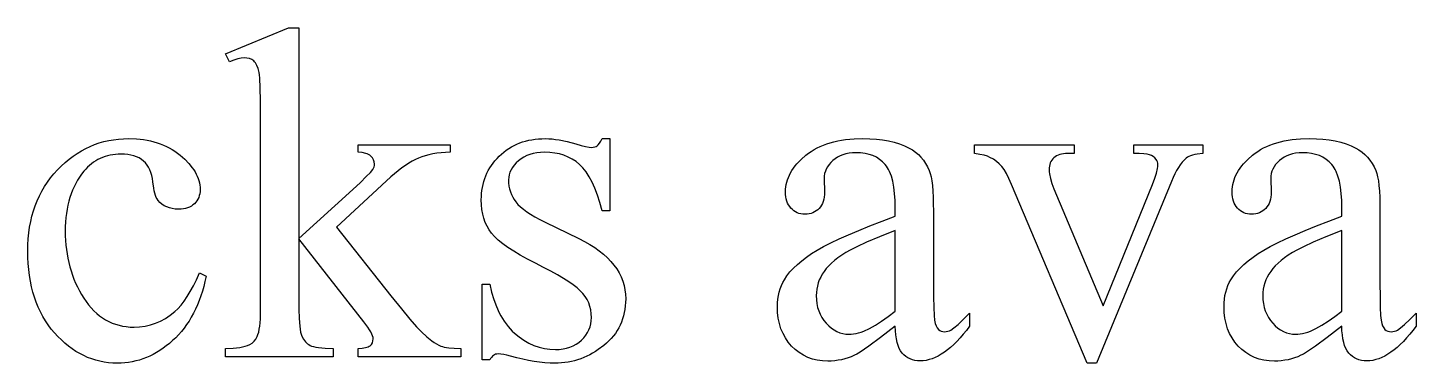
# Model space of a CAD drawing. Extents: x 2178 to 2669, y -281 to -1.
# Drawn here: x 2343.5 to 2420.2, y -222.3 to -203.8 of the extents above; entities that cross this region are included whole.
import ezdxf

# ---------------------------------------------------------------- set-up
doc = ezdxf.new("R2010")
doc.units = 0
doc.layers.get('0').update_dxf_attribs({"linetype": 'CONTINUOUS'})

msp = doc.modelspace()

# ---------------------------------------------------------------- linework, layer by layer
for points in [[(2358.467, -203.828), (2358.467, -215.456), (2361.441, -212.75), (2361.864, -212.356), (2362.188, -212.042), (2362.413, -211.807), (2362.539, -211.652), (2362.584, -211.576), (2362.616, -211.499), (2362.635, -211.423), (2362.641, -211.346), (2362.628, -211.223), (2362.589, -211.108), (2362.523, -211.003), (2362.431, -210.906), (2362.374, -210.862), (2362.308, -210.823), (2362.234, -210.789), (2362.152, -210.76), (2361.96, -210.718), (2361.735, -210.695), (2361.735, -210.286), (2366.815, -210.286), (2366.815, -210.695), (2366.559, -210.706), (2366.314, -210.724), (2366.08, -210.752), (2365.856, -210.788), (2365.644, -210.832), (2365.443, -210.884), (2365.252, -210.945), (2365.073, -211.014), (2364.897, -211.095), (2364.717, -211.19), (2364.532, -211.299), (2364.344, -211.423), (2364.151, -211.561), (2363.954, -211.713), (2363.753, -211.88), (2363.548, -212.061), (2360.548, -214.831), (2363.548, -218.622), (2364.122, -219.335), (2364.594, -219.905), (2364.965, -220.331), (2365.233, -220.613), (2365.529, -220.887), (2365.807, -221.108), (2365.939, -221.199), (2366.065, -221.276), (2366.188, -221.341), (2366.305, -221.392), (2366.392, -221.422), (2366.494, -221.448), (2366.742, -221.488), (2367.049, -221.511), (2367.415, -221.519), (2367.415, -221.979), (2361.735, -221.979), (2361.735, -221.519), (2361.958, -221.506), (2362.142, -221.476), (2362.287, -221.432), (2362.344, -221.404), (2362.392, -221.373), (2362.468, -221.299), (2362.522, -221.212), (2362.554, -221.111), (2362.565, -220.996), (2362.557, -220.917), (2362.533, -220.827), (2362.493, -220.726), (2362.437, -220.613), (2362.365, -220.49), (2362.278, -220.355), (2362.054, -220.052), (2358.467, -215.469), (2358.467, -219.349), (2358.477, -219.869), (2358.507, -220.291), (2358.53, -220.465), (2358.557, -220.616), (2358.589, -220.741), (2358.627, -220.843), (2358.715, -221.009), (2358.82, -221.149), (2358.879, -221.21), (2358.942, -221.264), (2359.009, -221.312), (2359.08, -221.354), (2359.164, -221.39), (2359.27, -221.421), (2359.397, -221.449), (2359.546, -221.472), (2359.908, -221.504), (2360.356, -221.519), (2360.356, -221.979), (2354.408, -221.979), (2354.408, -221.519), (2354.827, -221.506), (2355.015, -221.489), (2355.19, -221.465), (2355.35, -221.435), (2355.497, -221.397), (2355.63, -221.353), (2355.748, -221.302), (2355.874, -221.223), (2355.985, -221.124), (2356.079, -221.006), (2356.157, -220.868), (2356.202, -220.754), (2356.241, -220.62), (2356.274, -220.466), (2356.3, -220.294), (2356.321, -220.103), (2356.336, -219.892), (2356.348, -219.413), (2356.348, -208.767), (2356.343, -207.851), (2356.326, -207.132), (2356.298, -206.61), (2356.28, -206.423), (2356.259, -206.285), (2356.207, -206.076), (2356.141, -205.902), (2356.102, -205.828), (2356.06, -205.763), (2356.015, -205.707), (2355.965, -205.659), (2355.855, -205.584), (2355.729, -205.53), (2355.587, -205.498), (2355.429, -205.487), (2355.278, -205.501), (2355.094, -205.541), (2354.876, -205.609), (2354.625, -205.704), (2354.408, -205.257), (2357.88, -203.828)], [(2353.336, -217.537), (2353.273, -217.822), (2353.204, -218.098), (2353.127, -218.366), (2353.043, -218.625), (2352.952, -218.877), (2352.854, -219.12), (2352.749, -219.354), (2352.637, -219.581), (2352.518, -219.799), (2352.391, -220.009), (2352.258, -220.21), (2352.118, -220.403), (2351.97, -220.588), (2351.815, -220.764), (2351.654, -220.932), (2351.485, -221.092), (2351.311, -221.243), (2351.136, -221.384), (2350.958, -221.515), (2350.777, -221.636), (2350.595, -221.748), (2350.41, -221.85), (2350.222, -221.943), (2350.033, -222.025), (2349.841, -222.098), (2349.647, -222.161), (2349.451, -222.215), (2349.252, -222.259), (2349.051, -222.293), (2348.848, -222.317), (2348.642, -222.332), (2348.434, -222.336), (2348.187, -222.33), (2347.944, -222.31), (2347.705, -222.278), (2347.47, -222.232), (2347.239, -222.173), (2347.013, -222.101), (2346.79, -222.016), (2346.571, -221.918), (2346.356, -221.807), (2346.145, -221.683), (2345.937, -221.546), (2345.734, -221.396), (2345.535, -221.233), (2345.34, -221.056), (2345.149, -220.867), (2344.962, -220.664), (2344.783, -220.451), (2344.615, -220.228), (2344.459, -219.996), (2344.314, -219.755), (2344.181, -219.504), (2344.06, -219.245), (2343.95, -218.976), (2343.852, -218.698), (2343.765, -218.411), (2343.69, -218.115), (2343.626, -217.81), (2343.574, -217.495), (2343.534, -217.172), (2343.505, -216.839), (2343.487, -216.497), (2343.481, -216.146), (2343.488, -215.805), (2343.507, -215.472), (2343.539, -215.148), (2343.584, -214.832), (2343.642, -214.523), (2343.712, -214.223), (2343.795, -213.931), (2343.892, -213.647), (2344, -213.371), (2344.122, -213.103), (2344.257, -212.843), (2344.404, -212.591), (2344.564, -212.348), (2344.737, -212.112), (2344.923, -211.885), (2345.122, -211.665), (2345.329, -211.456), (2345.542, -211.261), (2345.76, -211.079), (2345.983, -210.911), (2346.211, -210.756), (2346.444, -210.615), (2346.683, -210.487), (2346.926, -210.373), (2347.175, -210.272), (2347.429, -210.184), (2347.688, -210.11), (2347.952, -210.05), (2348.221, -210.002), (2348.496, -209.969), (2348.775, -209.949), (2349.06, -209.942), (2349.481, -209.956), (2349.684, -209.974), (2349.883, -209.999), (2350.077, -210.031), (2350.266, -210.07), (2350.45, -210.117), (2350.63, -210.17), (2350.804, -210.231), (2350.974, -210.298), (2351.14, -210.373), (2351.3, -210.455), (2351.455, -210.544), (2351.606, -210.641), (2351.752, -210.744), (2351.893, -210.855), (2352.154, -211.084), (2352.379, -211.315), (2352.57, -211.549), (2352.653, -211.667), (2352.726, -211.785), (2352.791, -211.903), (2352.848, -212.023), (2352.896, -212.143), (2352.935, -212.263), (2352.965, -212.384), (2352.987, -212.505), (2353, -212.627), (2353.004, -212.75), (2352.999, -212.868), (2352.984, -212.981), (2352.96, -213.088), (2352.926, -213.189), (2352.882, -213.284), (2352.828, -213.374), (2352.765, -213.457), (2352.691, -213.535), (2352.609, -213.605), (2352.519, -213.666), (2352.422, -213.718), (2352.316, -213.76), (2352.203, -213.793), (2352.082, -213.816), (2351.953, -213.83), (2351.817, -213.835), (2351.634, -213.828), (2351.463, -213.805), (2351.304, -213.767), (2351.156, -213.714), (2351.02, -213.646), (2350.895, -213.562), (2350.782, -213.464), (2350.681, -213.35), (2350.629, -213.275), (2350.581, -213.186), (2350.539, -213.081), (2350.5, -212.961), (2350.467, -212.825), (2350.438, -212.675), (2350.394, -212.329), (2350.37, -212.146), (2350.335, -211.975), (2350.288, -211.814), (2350.229, -211.665), (2350.159, -211.527), (2350.076, -211.4), (2349.982, -211.285), (2349.877, -211.18), (2349.76, -211.09), (2349.632, -211.012), (2349.493, -210.947), (2349.344, -210.893), (2349.184, -210.851), (2349.013, -210.821), (2348.831, -210.803), (2348.638, -210.797), (2348.481, -210.801), (2348.327, -210.812), (2348.177, -210.83), (2348.031, -210.856), (2347.889, -210.889), (2347.751, -210.93), (2347.617, -210.978), (2347.486, -211.033), (2347.36, -211.096), (2347.237, -211.166), (2347.119, -211.244), (2347.004, -211.328), (2346.893, -211.421), (2346.786, -211.52), (2346.683, -211.627), (2346.583, -211.742), (2346.458, -211.901), (2346.341, -212.067), (2346.232, -212.239), (2346.131, -212.417), (2346.038, -212.602), (2345.953, -212.793), (2345.876, -212.99), (2345.808, -213.194), (2345.747, -213.403), (2345.695, -213.619), (2345.65, -213.842), (2345.614, -214.07), (2345.586, -214.305), (2345.566, -214.547), (2345.553, -214.794), (2345.549, -215.048), (2345.553, -215.307), (2345.565, -215.563), (2345.585, -215.815), (2345.614, -216.064), (2345.65, -216.308), (2345.694, -216.549), (2345.746, -216.785), (2345.806, -217.018), (2345.874, -217.247), (2345.951, -217.473), (2346.035, -217.694), (2346.127, -217.911), (2346.228, -218.125), (2346.336, -218.335), (2346.452, -218.541), (2346.577, -218.743), (2346.708, -218.937), (2346.845, -219.119), (2346.988, -219.288), (2347.136, -219.444), (2347.29, -219.588), (2347.449, -219.719), (2347.614, -219.838), (2347.785, -219.945), (2347.961, -220.038), (2348.143, -220.12), (2348.331, -220.189), (2348.524, -220.245), (2348.723, -220.289), (2348.927, -220.32), (2349.137, -220.339), (2349.353, -220.345), (2349.662, -220.332), (2349.963, -220.292), (2350.256, -220.225), (2350.54, -220.131), (2350.817, -220.011), (2351.086, -219.864), (2351.347, -219.69), (2351.6, -219.49), (2351.775, -219.328), (2351.948, -219.136), (2352.121, -218.915), (2352.292, -218.663), (2352.462, -218.382), (2352.631, -218.071), (2352.799, -217.729), (2352.966, -217.358)], [(2375.636, -209.942), (2375.636, -213.924), (2375.215, -213.924), (2375.089, -213.474), (2374.955, -213.061), (2374.812, -212.686), (2374.661, -212.348), (2374.501, -212.048), (2374.333, -211.785), (2374.156, -211.559), (2374.064, -211.461), (2373.97, -211.371), (2373.774, -211.213), (2373.564, -211.076), (2373.342, -210.959), (2373.107, -210.864), (2372.859, -210.79), (2372.597, -210.737), (2372.323, -210.706), (2372.036, -210.695), (2371.818, -210.702), (2371.611, -210.724), (2371.415, -210.761), (2371.229, -210.813), (2371.054, -210.879), (2370.89, -210.961), (2370.736, -211.057), (2370.594, -211.167), (2370.465, -211.287), (2370.354, -211.41), (2370.259, -211.536), (2370.182, -211.665), (2370.122, -211.798), (2370.079, -211.933), (2370.053, -212.072), (2370.045, -212.214), (2370.051, -212.389), (2370.07, -212.559), (2370.102, -212.721), (2370.147, -212.878), (2370.204, -213.028), (2370.275, -213.171), (2370.358, -213.309), (2370.453, -213.439), (2370.565, -213.571), (2370.702, -213.705), (2370.865, -213.841), (2371.053, -213.979), (2371.267, -214.119), (2371.506, -214.26), (2371.771, -214.404), (2372.062, -214.55), (2373.925, -215.456), (2374.239, -215.617), (2374.533, -215.785), (2374.806, -215.958), (2375.059, -216.138), (2375.292, -216.325), (2375.504, -216.517), (2375.697, -216.716), (2375.869, -216.921), (2376.021, -217.132), (2376.152, -217.35), (2376.264, -217.574), (2376.355, -217.804), (2376.426, -218.041), (2376.476, -218.283), (2376.507, -218.532), (2376.517, -218.788), (2376.512, -218.985), (2376.498, -219.177), (2376.474, -219.364), (2376.441, -219.547), (2376.399, -219.725), (2376.347, -219.897), (2376.286, -220.065), (2376.215, -220.229), (2376.135, -220.387), (2376.045, -220.54), (2375.946, -220.689), (2375.838, -220.833), (2375.72, -220.972), (2375.593, -221.106), (2375.456, -221.235), (2375.31, -221.36), (2375.004, -221.589), (2374.848, -221.692), (2374.689, -221.787), (2374.528, -221.875), (2374.365, -221.955), (2374.2, -222.027), (2374.032, -222.092), (2373.862, -222.15), (2373.69, -222.199), (2373.516, -222.241), (2373.339, -222.275), (2373.161, -222.302), (2372.98, -222.321), (2372.796, -222.333), (2372.611, -222.336), (2372.338, -222.33), (2372.055, -222.312), (2371.763, -222.283), (2371.462, -222.241), (2371.151, -222.187), (2370.83, -222.121), (2370.5, -222.043), (2370.16, -221.953), (2369.959, -221.898), (2369.777, -221.858), (2369.614, -221.834), (2369.47, -221.826), (2369.399, -221.831), (2369.332, -221.847), (2369.268, -221.872), (2369.209, -221.909), (2369.153, -221.955), (2369.102, -222.013), (2369.054, -222.08), (2369.011, -222.158), (2368.59, -222.158), (2368.59, -217.984), (2369.011, -217.984), (2369.11, -218.417), (2369.23, -218.822), (2369.371, -219.2), (2369.531, -219.551), (2369.619, -219.715), (2369.712, -219.873), (2369.81, -220.025), (2369.913, -220.169), (2370.022, -220.306), (2370.135, -220.437), (2370.253, -220.56), (2370.377, -220.677), (2370.633, -220.889), (2370.896, -221.074), (2371.167, -221.229), (2371.446, -221.357), (2371.732, -221.456), (2372.026, -221.527), (2372.327, -221.569), (2372.636, -221.583), (2372.851, -221.575), (2373.056, -221.551), (2373.251, -221.511), (2373.436, -221.454), (2373.61, -221.381), (2373.774, -221.292), (2373.928, -221.187), (2374.072, -221.066), (2374.202, -220.934), (2374.315, -220.795), (2374.411, -220.649), (2374.489, -220.497), (2374.549, -220.338), (2374.593, -220.172), (2374.619, -220), (2374.627, -219.822), (2374.618, -219.606), (2374.589, -219.399), (2374.54, -219.201), (2374.473, -219.011), (2374.386, -218.83), (2374.279, -218.659), (2374.153, -218.495), (2374.008, -218.341), (2373.834, -218.186), (2373.622, -218.021), (2373.371, -217.846), (2373.081, -217.661), (2372.753, -217.466), (2372.387, -217.262), (2371.982, -217.047), (2371.538, -216.822), (2371.096, -216.595), (2370.693, -216.374), (2370.33, -216.158), (2370.007, -215.948), (2369.723, -215.743), (2369.48, -215.544), (2369.277, -215.351), (2369.113, -215.163), (2368.978, -214.975), (2368.862, -214.775), (2368.763, -214.563), (2368.682, -214.339), (2368.619, -214.104), (2368.575, -213.856), (2368.548, -213.596), (2368.539, -213.325), (2368.543, -213.146), (2368.554, -212.971), (2368.573, -212.8), (2368.6, -212.633), (2368.635, -212.469), (2368.678, -212.309), (2368.728, -212.153), (2368.786, -212), (2368.852, -211.851), (2368.925, -211.706), (2369.006, -211.564), (2369.095, -211.427), (2369.192, -211.292), (2369.296, -211.162), (2369.408, -211.035), (2369.528, -210.912), (2369.654, -210.794), (2369.784, -210.685), (2369.919, -210.582), (2370.059, -210.488), (2370.203, -210.4), (2370.352, -210.321), (2370.505, -210.249), (2370.662, -210.184), (2370.825, -210.128), (2370.991, -210.078), (2371.163, -210.037), (2371.339, -210.002), (2371.519, -209.976), (2371.704, -209.957), (2371.893, -209.946), (2372.087, -209.942), (2372.264, -209.946), (2372.45, -209.96), (2372.646, -209.983), (2372.85, -210.015), (2373.286, -210.107), (2373.759, -210.235), (2374.058, -210.319), (2374.302, -210.379), (2374.492, -210.415), (2374.627, -210.427), (2374.724, -210.421), (2374.809, -210.405), (2374.884, -210.377), (2374.947, -210.338), (2375.006, -210.279), (2375.071, -210.194), (2375.14, -210.081), (2375.215, -209.942)], [(2391.413, -220.294), (2390.597, -220.916), (2389.948, -221.392), (2389.467, -221.721), (2389.29, -221.83), (2389.154, -221.902), (2388.98, -221.977), (2388.804, -222.042), (2388.624, -222.097), (2388.442, -222.142), (2388.257, -222.177), (2388.07, -222.202), (2387.879, -222.217), (2387.686, -222.222), (2387.389, -222.209), (2387.106, -222.17), (2386.836, -222.105), (2386.58, -222.014), (2386.337, -221.897), (2386.107, -221.755), (2385.891, -221.586), (2385.688, -221.392), (2385.504, -221.176), (2385.345, -220.944), (2385.21, -220.696), (2385.099, -220.431), (2385.013, -220.15), (2384.952, -219.853), (2384.915, -219.539), (2384.903, -219.209), (2384.909, -218.999), (2384.927, -218.796), (2384.957, -218.6), (2384.999, -218.411), (2385.053, -218.23), (2385.118, -218.055), (2385.196, -217.888), (2385.286, -217.728), (2385.429, -217.513), (2385.596, -217.301), (2385.787, -217.092), (2386.002, -216.886), (2386.242, -216.683), (2386.505, -216.484), (2386.793, -216.288), (2387.105, -216.094), (2387.456, -215.898), (2387.86, -215.691), (2388.318, -215.473), (2388.83, -215.246), (2389.395, -215.007), (2390.014, -214.759), (2390.687, -214.5), (2391.413, -214.231), (2391.413, -213.771), (2391.404, -213.351), (2391.378, -212.965), (2391.335, -212.614), (2391.274, -212.297), (2391.196, -212.014), (2391.101, -211.766), (2391.047, -211.654), (2390.988, -211.551), (2390.925, -211.457), (2390.858, -211.371), (2390.711, -211.219), (2390.549, -211.087), (2390.37, -210.975), (2390.177, -210.883), (2389.967, -210.812), (2389.741, -210.761), (2389.5, -210.731), (2389.243, -210.72), (2389.047, -210.727), (2388.862, -210.748), (2388.687, -210.782), (2388.522, -210.829), (2388.368, -210.89), (2388.224, -210.965), (2388.09, -211.053), (2387.967, -211.154), (2387.853, -211.265), (2387.754, -211.379), (2387.671, -211.498), (2387.603, -211.62), (2387.55, -211.747), (2387.512, -211.877), (2387.489, -212.012), (2387.482, -212.15), (2387.507, -212.89), (2387.502, -213.033), (2387.488, -213.167), (2387.465, -213.293), (2387.432, -213.411), (2387.39, -213.52), (2387.338, -213.62), (2387.277, -213.713), (2387.207, -213.797), (2387.129, -213.872), (2387.046, -213.936), (2386.956, -213.991), (2386.861, -214.036), (2386.76, -214.071), (2386.653, -214.096), (2386.54, -214.111), (2386.422, -214.116), (2386.307, -214.111), (2386.197, -214.095), (2386.092, -214.069), (2385.993, -214.033), (2385.899, -213.986), (2385.811, -213.929), (2385.727, -213.862), (2385.65, -213.784), (2385.58, -213.697), (2385.519, -213.603), (2385.467, -213.501), (2385.425, -213.392), (2385.392, -213.274), (2385.369, -213.15), (2385.355, -213.018), (2385.35, -212.878), (2385.354, -212.741), (2385.367, -212.606), (2385.389, -212.472), (2385.42, -212.34), (2385.46, -212.209), (2385.508, -212.08), (2385.565, -211.951), (2385.631, -211.825), (2385.705, -211.699), (2385.789, -211.575), (2385.881, -211.453), (2385.982, -211.332), (2386.21, -211.093), (2386.473, -210.861), (2386.617, -210.75), (2386.768, -210.645), (2386.926, -210.549), (2387.091, -210.459), (2387.264, -210.376), (2387.443, -210.301), (2387.629, -210.233), (2387.823, -210.172), (2388.024, -210.118), (2388.231, -210.071), (2388.446, -210.032), (2388.668, -209.999), (2388.897, -209.974), (2389.133, -209.956), (2389.626, -209.942), (2390.007, -209.95), (2390.37, -209.975), (2390.715, -210.015), (2391.043, -210.073), (2391.353, -210.146), (2391.646, -210.236), (2391.921, -210.343), (2392.179, -210.465), (2392.361, -210.571), (2392.531, -210.691), (2392.688, -210.825), (2392.833, -210.973), (2392.966, -211.134), (2393.086, -211.31), (2393.194, -211.5), (2393.29, -211.703), (2393.343, -211.859), (2393.39, -212.05), (2393.43, -212.277), (2393.462, -212.539), (2393.487, -212.838), (2393.505, -213.173), (2393.516, -213.543), (2393.519, -213.95), (2393.519, -217.92), (2393.523, -218.675), (2393.535, -219.268), (2393.555, -219.699), (2393.583, -219.969), (2393.62, -220.141), (2393.668, -220.283), (2393.726, -220.393), (2393.794, -220.473), (2393.87, -220.529), (2393.952, -220.568), (2394.039, -220.592), (2394.132, -220.6), (2394.231, -220.595), (2394.323, -220.578), (2394.41, -220.55), (2394.489, -220.511), (2394.655, -220.391), (2394.882, -220.195), (2395.172, -219.925), (2395.523, -219.579), (2395.523, -220.294), (2395.345, -220.526), (2395.168, -220.743), (2394.992, -220.945), (2394.816, -221.132), (2394.642, -221.304), (2394.469, -221.461), (2394.297, -221.603), (2394.126, -221.73), (2393.955, -221.842), (2393.786, -221.94), (2393.618, -222.022), (2393.451, -222.089), (2393.284, -222.141), (2393.119, -222.179), (2392.955, -222.201), (2392.792, -222.209), (2392.639, -222.202), (2392.495, -222.182), (2392.358, -222.148), (2392.23, -222.1), (2392.11, -222.039), (2391.997, -221.965), (2391.893, -221.876), (2391.796, -221.775), (2391.709, -221.657), (2391.633, -221.519), (2391.569, -221.363), (2391.515, -221.188), (2391.473, -220.993), (2391.442, -220.779), (2391.422, -220.546)], [(2416.087, -220.294), (2415.271, -220.916), (2414.623, -221.392), (2414.142, -221.721), (2413.964, -221.83), (2413.828, -221.902), (2413.654, -221.977), (2413.478, -222.042), (2413.298, -222.097), (2413.116, -222.142), (2412.931, -222.177), (2412.744, -222.202), (2412.553, -222.217), (2412.36, -222.222), (2412.064, -222.209), (2411.78, -222.17), (2411.511, -222.105), (2411.254, -222.014), (2411.011, -221.897), (2410.782, -221.755), (2410.565, -221.586), (2410.362, -221.392), (2410.178, -221.176), (2410.019, -220.944), (2409.884, -220.696), (2409.774, -220.431), (2409.688, -220.15), (2409.626, -219.853), (2409.59, -219.539), (2409.577, -219.209), (2409.583, -218.999), (2409.601, -218.796), (2409.631, -218.6), (2409.673, -218.411), (2409.727, -218.23), (2409.793, -218.055), (2409.871, -217.888), (2409.96, -217.728), (2410.103, -217.513), (2410.27, -217.301), (2410.461, -217.092), (2410.677, -216.886), (2410.916, -216.683), (2411.18, -216.484), (2411.467, -216.288), (2411.779, -216.094), (2412.13, -215.898), (2412.534, -215.691), (2412.992, -215.473), (2413.504, -215.246), (2414.069, -215.007), (2414.688, -214.759), (2415.361, -214.5), (2416.087, -214.231), (2416.087, -213.771), (2416.079, -213.351), (2416.053, -212.965), (2416.009, -212.614), (2415.949, -212.297), (2415.87, -212.014), (2415.775, -211.766), (2415.721, -211.654), (2415.662, -211.551), (2415.599, -211.457), (2415.532, -211.371), (2415.385, -211.219), (2415.223, -211.087), (2415.045, -210.975), (2414.851, -210.883), (2414.641, -210.812), (2414.416, -210.761), (2414.174, -210.731), (2413.917, -210.72), (2413.721, -210.727), (2413.536, -210.748), (2413.361, -210.782), (2413.196, -210.829), (2413.042, -210.89), (2412.898, -210.965), (2412.764, -211.053), (2412.641, -211.154), (2412.527, -211.265), (2412.429, -211.379), (2412.345, -211.498), (2412.277, -211.62), (2412.224, -211.747), (2412.186, -211.877), (2412.163, -212.012), (2412.156, -212.15), (2412.181, -212.89), (2412.177, -213.033), (2412.163, -213.167), (2412.139, -213.293), (2412.106, -213.411), (2412.064, -213.52), (2412.013, -213.62), (2411.952, -213.713), (2411.881, -213.797), (2411.803, -213.872), (2411.72, -213.936), (2411.63, -213.991), (2411.535, -214.036), (2411.434, -214.071), (2411.327, -214.096), (2411.215, -214.111), (2411.096, -214.116), (2410.981, -214.111), (2410.871, -214.095), (2410.766, -214.069), (2410.667, -214.033), (2410.573, -213.986), (2410.485, -213.929), (2410.402, -213.862), (2410.324, -213.784), (2410.254, -213.697), (2410.193, -213.603), (2410.141, -213.501), (2410.099, -213.392), (2410.066, -213.274), (2410.043, -213.15), (2410.029, -213.018), (2410.024, -212.878), (2410.028, -212.741), (2410.042, -212.606), (2410.064, -212.472), (2410.094, -212.34), (2410.134, -212.209), (2410.182, -212.08), (2410.239, -211.951), (2410.305, -211.825), (2410.38, -211.699), (2410.463, -211.575), (2410.555, -211.453), (2410.656, -211.332), (2410.884, -211.093), (2411.147, -210.861), (2411.291, -210.75), (2411.442, -210.645), (2411.6, -210.549), (2411.766, -210.459), (2411.938, -210.376), (2412.117, -210.301), (2412.304, -210.233), (2412.497, -210.172), (2412.698, -210.118), (2412.906, -210.071), (2413.12, -210.032), (2413.342, -209.999), (2413.571, -209.974), (2413.807, -209.956), (2414.3, -209.942), (2414.681, -209.95), (2415.044, -209.975), (2415.389, -210.015), (2415.717, -210.073), (2416.028, -210.146), (2416.32, -210.236), (2416.596, -210.343), (2416.853, -210.465), (2417.035, -210.571), (2417.205, -210.691), (2417.362, -210.825), (2417.507, -210.973), (2417.64, -211.134), (2417.76, -211.31), (2417.868, -211.5), (2417.964, -211.703), (2418.018, -211.859), (2418.064, -212.05), (2418.104, -212.277), (2418.136, -212.539), (2418.161, -212.838), (2418.179, -213.173), (2418.19, -213.543), (2418.194, -213.95), (2418.194, -217.92), (2418.198, -218.675), (2418.209, -219.268), (2418.229, -219.699), (2418.257, -219.969), (2418.294, -220.141), (2418.342, -220.283), (2418.4, -220.393), (2418.468, -220.473), (2418.544, -220.529), (2418.626, -220.568), (2418.713, -220.592), (2418.806, -220.6), (2418.905, -220.595), (2418.998, -220.578), (2419.084, -220.55), (2419.164, -220.511), (2419.329, -220.391), (2419.556, -220.195), (2419.846, -219.925), (2420.198, -219.579), (2420.198, -220.294), (2420.019, -220.526), (2419.842, -220.743), (2419.666, -220.945), (2419.491, -221.132), (2419.317, -221.304), (2419.143, -221.461), (2418.971, -221.603), (2418.8, -221.73), (2418.63, -221.842), (2418.46, -221.94), (2418.292, -222.022), (2418.125, -222.089), (2417.959, -222.141), (2417.793, -222.179), (2417.629, -222.201), (2417.466, -222.209), (2417.314, -222.202), (2417.169, -222.182), (2417.033, -222.148), (2416.904, -222.1), (2416.784, -222.039), (2416.671, -221.965), (2416.567, -221.876), (2416.47, -221.775), (2416.383, -221.657), (2416.308, -221.519), (2416.243, -221.363), (2416.189, -221.188), (2416.147, -220.993), (2416.116, -220.779), (2416.096, -220.546)], [(2395.791, -210.286), (2401.293, -210.286), (2401.293, -210.759), (2400.936, -210.759), (2400.815, -210.763), (2400.701, -210.774), (2400.595, -210.793), (2400.497, -210.819), (2400.406, -210.854), (2400.322, -210.895), (2400.245, -210.944), (2400.176, -211.001), (2400.115, -211.065), (2400.062, -211.133), (2400.017, -211.207), (2399.98, -211.285), (2399.951, -211.369), (2399.931, -211.458), (2399.919, -211.553), (2399.914, -211.652), (2399.919, -211.767), (2399.931, -211.886), (2399.981, -212.141), (2400.065, -212.416), (2400.182, -212.712), (2402.901, -219.171), (2405.633, -212.469), (2405.761, -212.133), (2405.853, -211.841), (2405.908, -211.591), (2405.922, -211.482), (2405.927, -211.384), (2405.92, -211.299), (2405.901, -211.222), (2405.869, -211.152), (2405.824, -211.091), (2405.75, -211.003), (2405.665, -210.93), (2405.571, -210.872), (2405.467, -210.829), (2405.331, -210.798), (2405.138, -210.776), (2404.89, -210.763), (2404.586, -210.759), (2404.586, -210.286), (2408.403, -210.286), (2408.403, -210.759), (2408.097, -210.795), (2407.963, -210.82), (2407.841, -210.851), (2407.733, -210.887), (2407.637, -210.929), (2407.554, -210.975), (2407.484, -211.027), (2407.374, -211.131), (2407.266, -211.25), (2407.161, -211.386), (2407.059, -211.537), (2406.96, -211.705), (2406.864, -211.888), (2406.77, -212.088), (2406.68, -212.303), (2402.531, -222.336), (2402.008, -222.336), (2397.834, -212.469), (2397.695, -212.149), (2397.559, -211.877), (2397.427, -211.654), (2397.298, -211.48), (2397.161, -211.336), (2397.007, -211.204), (2396.836, -211.084), (2396.647, -210.976), (2396.512, -210.919), (2396.324, -210.864), (2396.084, -210.811), (2395.791, -210.759)], [(2391.413, -219.464), (2391.413, -215.009), (2390.535, -215.364), (2389.827, -215.664), (2389.29, -215.907), (2388.924, -216.094), (2388.681, -216.236), (2388.456, -216.378), (2388.248, -216.523), (2388.059, -216.669), (2387.888, -216.816), (2387.734, -216.966), (2387.599, -217.116), (2387.482, -217.269), (2387.38, -217.424), (2387.292, -217.582), (2387.217, -217.744), (2387.156, -217.91), (2387.109, -218.08), (2387.075, -218.252), (2387.054, -218.429), (2387.048, -218.609), (2387.056, -218.834), (2387.082, -219.049), (2387.125, -219.254), (2387.185, -219.45), (2387.262, -219.636), (2387.356, -219.812), (2387.468, -219.978), (2387.596, -220.134), (2387.736, -220.277), (2387.881, -220.4), (2388.031, -220.504), (2388.187, -220.589), (2388.347, -220.656), (2388.513, -220.703), (2388.684, -220.731), (2388.86, -220.741), (2388.984, -220.736), (2389.112, -220.721), (2389.245, -220.696), (2389.384, -220.661), (2389.526, -220.616), (2389.674, -220.561), (2389.983, -220.422), (2390.312, -220.242), (2390.66, -220.023), (2391.027, -219.764)], [(2416.087, -219.464), (2416.087, -215.009), (2415.209, -215.364), (2414.501, -215.664), (2413.964, -215.907), (2413.598, -216.094), (2413.355, -216.236), (2413.13, -216.378), (2412.923, -216.523), (2412.733, -216.669), (2412.562, -216.816), (2412.409, -216.966), (2412.273, -217.116), (2412.156, -217.269), (2412.054, -217.424), (2411.966, -217.582), (2411.891, -217.744), (2411.83, -217.91), (2411.783, -218.08), (2411.749, -218.252), (2411.729, -218.429), (2411.722, -218.609), (2411.73, -218.834), (2411.756, -219.049), (2411.799, -219.254), (2411.859, -219.45), (2411.936, -219.636), (2412.031, -219.812), (2412.142, -219.978), (2412.271, -220.134), (2412.411, -220.277), (2412.556, -220.4), (2412.706, -220.504), (2412.861, -220.589), (2413.022, -220.656), (2413.187, -220.703), (2413.358, -220.731), (2413.534, -220.741), (2413.658, -220.736), (2413.787, -220.721), (2413.92, -220.696), (2414.058, -220.661), (2414.201, -220.616), (2414.348, -220.561), (2414.658, -220.422), (2414.986, -220.242), (2415.334, -220.023), (2415.701, -219.764)]]:
    msp.add_lwpolyline(points, close=True)

doc.saveas('drawing.dxf')
